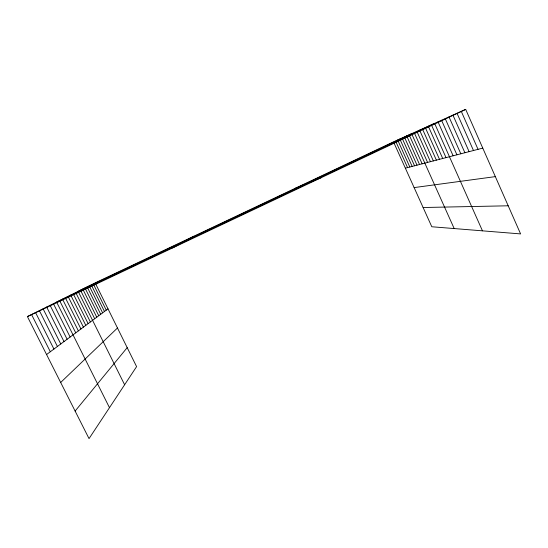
<?xml version="1.0" encoding="UTF-8"?>
<svg xmlns="http://www.w3.org/2000/svg" width="548" height="548" viewBox="0 0 548 548"><rect width="100%" height="100%" fill="white"/><g stroke="black" fill="none" stroke-linecap="round" stroke-linejoin="round"><path stroke-width="0.82" d="M75.117 411.062L127.204 347.644M60.677 382.477L117.478 327.999M46.566 354.535L108.004 308.846M172.476 247.997L193.814 236.25M95.537 283.652L136.589 366.626L89.036 438.619L27.4 316.586L95.153 282.884L393.491 141.857L465.69 109.381L520.6 233.914L431.797 226.756L393.841 142.631M411.623 133.698L78.152 291.344L124.615 384.751M27.4 316.586L465.69 109.381M295.242 188.3L321.498 177.552M405.362 168.174L482.767 148.111M414.124 187.594L495.337 176.62M423.111 207.514L508.202 205.795M31.551 314.525L50.327 351.741M46.648 307.017L64 341.568M43.08 308.784L60.766 343.973M39.381 310.627L57.417 346.466M35.545 312.538L53.937 349.055M59.609 300.571L75.747 332.835M109.477 407.671L56.602 302.064L434.598 123.369L482.459 230.838M53.396 303.654L70.117 337.02M50.08 305.305L67.116 339.253M75.74 292.543L90.379 321.95M73.638 294.543L88.125 323.628M70.692 295.05L85.803 325.354M68.055 296.365L83.406 327.135M65.328 297.722L80.933 328.978M62.513 299.126L78.378 330.876M89.221 285.844L102.606 312.853M87.125 286.878L100.716 314.264M84.981 287.947L98.763 315.716M82.769 289.049L96.756 317.21M80.494 290.18L94.694 318.744M93.605 284.597L106.25 310.147M91.249 284.83L104.456 311.483M395.889 141.692L407.568 167.599M409.472 135.582L422.152 163.818M406.705 135.911L419.549 164.496M404.691 137.733L417.014 165.154M402.403 138.774L414.555 165.791M399.828 139.007L412.165 166.407M397.656 139.98L409.836 167.01M422.734 129.616L436.379 160.132M419.576 130.123L433.358 160.913M416.85 131.349L430.427 161.674M414.541 133.308L427.584 162.413M411.973 134.472L454.182 228.557M438.01 121.834L453.121 155.796M431.399 124.807L446.031 157.632M428.296 126.198L442.709 158.488M425.303 127.547L439.496 159.324M448.997 116.888L464.889 152.741M445.202 118.601L460.827 153.796M441.544 120.245L456.902 154.81M461.272 111.367L478.034 149.337M457.025 113.278L473.486 150.515M452.936 115.121L469.109 151.652"/></g></svg>
